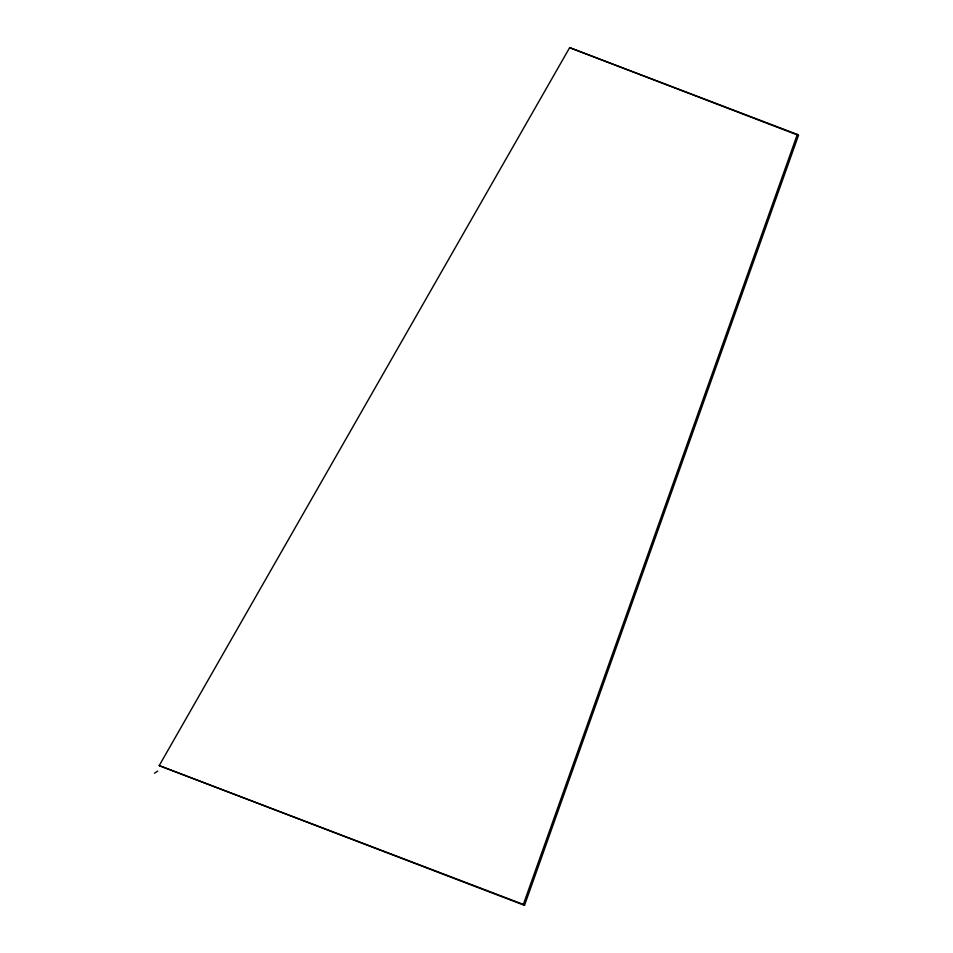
<?xml version="1.0" encoding="UTF-8"?>
<svg xmlns="http://www.w3.org/2000/svg" width="953" height="953" viewBox="0 0 953 953"><rect width="100%" height="100%" fill="white"/><g stroke="black" fill="none" stroke-linecap="round" stroke-linejoin="round"><path stroke-width="1.43" d="M524.507 905.35L523.364 904.409L797.339 134.421L569.656 47.65L159.199 765.616L524.507 905.35L798.483 135.362L797.339 134.421M154.517 773.217L157.71 771.096M798.483 135.362L569.656 47.65M159.199 765.616L523.364 904.409"/></g></svg>
